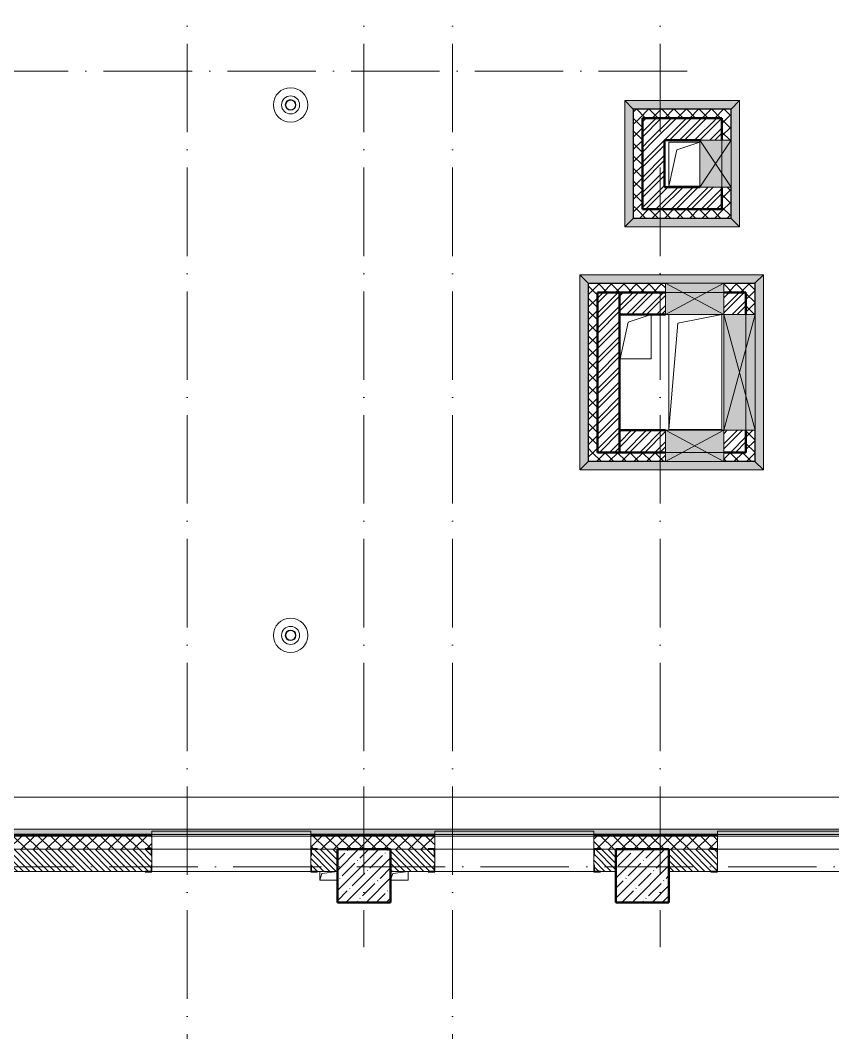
# Model space of a CAD drawing. Header units: millimetres. Extents: x -537608 to 253996, y -217170 to 186033.
# Drawn here: x -159586 to -150395, y 20330 to 31782 of the extents above; entities that cross this region are included whole.
import ezdxf

# ---------------------------------------------------------------- set-up
doc = ezdxf.new("R2010")
doc.units = ezdxf.units.MM
doc.linetypes.add('50_200_ШТРИХ_1Т_ш5_п1_п1_', pattern=[1400, 1000, -200, 0, -200])
for name, color, linetype, lineweight in [('A-DETL-GENF-OTLN', 7, 'Continuous', 9), ('A-FLOR-____-OTLN', 7, 'Continuous', 9), ('A-GENM-____-MCUT', 7, 'Continuous', 25), ('A-GENM-____-OTLN', 7, 'Continuous', 9), ('A-GENM-____-OTLN-1', 7, 'Continuous', 25), ('A-GLAZ-____-OTLN', 7, 'Continuous', 9), ('A-WALL-____-MCUT', 7, 'Continuous', 13), ('A-WALL-____-MCUT-1', 7, 'Continuous', 9), ('A-WALL-____-MCUT-2', 7, 'Continuous', 50), ('A-WALL-____-OTLN', 7, 'Continuous', 9), ('A-WALL-____-PATT-1', 7, 'Continuous', 9), ('A-WALL-FNSH-MCUT-1', 7, 'Continuous', 9), ('S-COLS-____-MCUT', 7, 'Continuous', 50), ('S-COLS-____-OTLN', 7, 'Continuous', 9), ('S-GRID-____-OTLN-1', 7, '50_200_ШТРИХ_1Т_ш5_п1_п1_', 9)]:
    doc.layers.add(name, color=color, linetype=linetype, lineweight=lineweight)
doc.layers.add('A-GLAZ-____-OTLN-1', color=7, linetype='Continuous', lineweight=9, true_color=0xc0c0c0)
doc.layers.add('G-____-____-SYMB-1', color=9, linetype='Continuous', lineweight=9, true_color=0x808080)
pattern_1 = [(45, (-184647.67, -45376.49), (-70.71068, 70.71068), []), (135, (-184647.67, -45376.49), (-70.71068, -70.71068), [])]
pattern_2 = [(135, (-184647.673, -45376.493), (-35.35534, -35.35534), [])]
pattern_3 = [(45, (-184647.67, -45376.49), (-85.53659, 85.53659), []), (45, (-184590.65, -45376.49), (-85.53659, 85.53659), [])]

# ---------------------------------------------------------------- blocks, each defined once
blk = doc.blocks.new('BSC_Колонна _Прямоугольная - 600х600-V51-АР1_План отверстий 2 этажа в осях 1-64_Ю-ЯЯ')
at = {"layer": 'S-COLS-____-OTLN'}
h = blk.add_hatch(dxfattribs=at)
h.set_pattern_fill('FP_61', color=256, style=0, pattern_type=2)
h.set_pattern_definition([(45, (-28950, -67481.04), (-114.04925, 114.04925), []), (45, (-28835.95, -67481.04), (-114.04925, 114.04925), [201.613, -40.323, 3.353, -36.97])])
h.paths.add_polyline_path([(-300, -300), (300, -300), (300, 300), (-300, 300), (-300, 237)], flags=0)
at = {"layer": 'S-COLS-____-MCUT'}
for p, q in [((300, 300), (-300, 300)), ((-300, 300), (-300, -300)), ((300, -300), (300, 300)), ((-300, -300), (300, -300))]:
    blk.add_line(p, q, dxfattribs=at)
blk = doc.blocks.new('BSC_Колонна _Прямоугольная - 600х600-V89-АР1_План отверстий 2 этажа в осях 1-64_Ю-ЯЯ')
at = {"layer": 'S-COLS-____-OTLN'}
h = blk.add_hatch(dxfattribs=at)
h.set_pattern_fill('FP_102', color=256, style=0, pattern_type=2)
h.set_pattern_definition([(45, (-32100, -67481.04), (-114.04925, 114.04925), []), (45, (-31985.95, -67481.04), (-114.04925, 114.04925), [201.613, -40.323, 3.353, -36.97])])
h.paths.add_polyline_path([(-300, -300), (300, -300), (300, 300), (-300, 300)], flags=0)
at = {"layer": 'S-COLS-____-MCUT'}
for p, q in [((300, 300), (-300, 300)), ((-300, 300), (-300, -300)), ((300, -300), (300, 300)), ((-300, -300), (300, -300))]:
    blk.add_line(p, q, dxfattribs=at)
blk = doc.blocks.new('Отлив_СКБ - Отлив витража_СФТК-31884011-АР1_План отверстий 2 этажа в осях 1-64_Ю-ЯЯ')
at = {"layer": 'A-GLAZ-____-OTLN-1'}
for points in [[(1800, 2), (1800, 37), (0, 37), (0, 2), (1715, 2)], [(1715, 0), (1800, 0), (1800, 2), (0, 2), (0, 0)]]:
    blk.add_hatch(color=256, dxfattribs=at).paths.add_polyline_path(points, flags=0)
at = {"layer": 'A-GLAZ-____-OTLN'}
for p, q in [((0, 3), (0, 37)), ((1800, 37), (0, 37)), ((0, 2), (1800, 2)), ((1800, 37), (1800, 3)), ((1800, 0), (0, 0))]:
    blk.add_line(p, q, dxfattribs=at)
blk = doc.blocks.new('Фахверк_СКБ_Уголок - 250_1500-27508688-АР1_План отверстий 2 этажа в осях 1-64_Ю-ЯЯ')
at = {"layer": 'A-GENM-____-MCUT'}
for p, q in [((200, 181), (125, 181)), ((125, 181), (125, 106)), ((131, 106), (131, 175)), ((131, 175), (200, 175)), ((200, 175), (200, 181)), ((125, 106), (131, 106)), ((131, -6), (125, -6)), ((125, -6), (125, -81)), ((125, -81), (200, -81)), ((131, -75), (131, -6)), ((200, -75), (131, -75)), ((200, -81), (200, -75))]:
    blk.add_line(p, q, dxfattribs=at)
blk = doc.blocks.new('Фахверк_СКБ_Уголок - 250_1500-27508690-АР1_План отверстий 2 этажа в осях 1-64_Ю-ЯЯ')
at = {"layer": 'A-GENM-____-MCUT'}
for p, q in [((125, 181), (50, 181)), ((50, 181), (50, 175)), ((50, 175), (119, 175)), ((119, 175), (119, 106)), ((125, 106), (125, 181)), ((119, 106), (125, 106)), ((119, -75), (50, -75)), ((50, -75), (50, -81)), ((50, -81), (125, -81)), ((125, -6), (119, -6)), ((119, -6), (119, -75)), ((125, -81), (125, -6))]:
    blk.add_line(p, q, dxfattribs=at)
blk = doc.blocks.new('Фахверк_СКБ_Уголок - 250_1500-27504248-АР1_План отверстий 2 этажа в осях 1-64_Ю-ЯЯ')
at = {"layer": 'A-GENM-____-MCUT'}
for p, q in [((200, 181), (125, 181)), ((125, 181), (125, 106)), ((131, 106), (131, 175)), ((131, 175), (200, 175)), ((200, 175), (200, 181)), ((125, 106), (131, 106)), ((131, -6), (125, -6)), ((125, -6), (125, -81)), ((125, -81), (200, -81)), ((131, -75), (131, -6)), ((200, -75), (131, -75)), ((200, -81), (200, -75))]:
    blk.add_line(p, q, dxfattribs=at)
blk = doc.blocks.new('Фахверк_СКБ_Уголок - 250_1500-27508739-АР1_План отверстий 2 этажа в осях 1-64_Ю-ЯЯ')
at = {"layer": 'A-GENM-____-MCUT'}
for p, q in [((125, 181), (50, 181)), ((50, 181), (50, 175)), ((50, 175), (119, 175)), ((119, 175), (119, 106)), ((125, 106), (125, 181)), ((119, 106), (125, 106)), ((119, -75), (50, -75)), ((50, -75), (50, -81)), ((50, -81), (125, -81)), ((125, -6), (119, -6)), ((119, -6), (119, -75)), ((125, -81), (125, -6))]:
    blk.add_line(p, q, dxfattribs=at)
blk = doc.blocks.new('Кровельный аэратор - 143_Кровельный аэратор-15605992-АР1_План отверстий 2 этажа в осях 1-64_Ю-ЯЯ')
at = {"layer": 'A-GENM-____-OTLN'}
for radius, start, end in [(195, 360, 180), (195, 180, 360), (102, 360, 180), (102, 180, 360), (60, 360, 180), (60, 180, 360), (55, 360, 180), (55, 180, 360)]:
    blk.add_arc((0, 0), radius, start, end, dxfattribs=at)
blk = doc.blocks.new('AR_Отверстие прямоугольное _в плите_ - AR_Отверстие прямоугольное _в плите_-V173-АР1_План отверстий 2 этажа в осях 1-64_Ю-ЯЯ')
at = {"layer": 'A-GENM-____-OTLN'}
for p, q in [((-100, 50), (-100, -50)), ((-100, -50), (-75, 25)), ((-75, 25), (100, 50)), ((-100, -50), (100, -50))]:
    blk.add_line(p, q, dxfattribs=at)
blk = doc.blocks.new('AR_Отверстие прямоугольное _в плите_ - AR_Отверстие прямоугольное _в плите_-V164-АР1_План отверстий 2 этажа в осях 1-64_Ю-ЯЯ')
at = {"layer": 'A-GENM-____-OTLN'}
for p, q in [((-100, -50), (-75, 25)), ((-75, 25), (100, 50)), ((100, -50), (100, 50)), ((-100, -50), (100, -50))]:
    blk.add_line(p, q, dxfattribs=at)
blk = doc.blocks.new('AR_Отверстие прямоугольное _в плите_ - AR_Отверстие прямоугольное _в плите_-30552540-АР1_План отверстий 2 этажа в осях 1-64_Ю-ЯЯ')
at = {"layer": 'A-GENM-____-OTLN'}
for p, q in [((175, 250), (-175, 250)), ((-175, 250), (-175, -250)), ((-87, 163), (175, 250)), ((-175, -250), (-87, 163)), ((-175, -250), (175, -250))]:
    blk.add_line(p, q, dxfattribs=at)
blk = doc.blocks.new('AR_Отверстие прямоугольное _в плите_ - AR_Отверстие прямоугольное _в плите_-30552544-АР1_План отверстий 2 этажа в осях 1-64_Ю-ЯЯ')
at = {"layer": 'A-GENM-____-OTLN'}
for p, q in [((300, 650), (-300, 650)), ((-300, 650), (-300, -650)), ((-200, 550), (300, 650)), ((300, -650), (300, 650)), ((-300, -650), (-200, 550)), ((-300, -650), (300, -650))]:
    blk.add_line(p, q, dxfattribs=at)
blk = doc.blocks.new('AR_Отверстие прямоугольное _в плите_ - AR_Отверстие прямоугольное _в плите_-V194-АР1_План отверстий 2 этажа в осях 1-64_Ю-ЯЯ')
at = {"layer": 'A-GENM-____-OTLN'}
for p, q in [((175, 250), (-175, 250)), ((-175, 250), (-175, -250)), ((-87, 163), (175, 250)), ((175, -250), (175, 250)), ((-175, -250), (-87, 163)), ((-175, -250), (175, -250))]:
    blk.add_line(p, q, dxfattribs=at)
blk = doc.blocks.new('AR_Отверстие прямоугольное _в стене__БезПР - AR_Отверстие прямоугольное _в стене__БезПР-31947467-АР1_План отверстий 2 этажа в осях 1-64_Ю-ЯЯ')
at = {"layer": 'A-GLAZ-____-OTLN'}
blk.add_hatch(color=256, dxfattribs=at).paths.add_polyline_path([(265, 230), (-265, 230), (-265, -125), (265, -125)], flags=0)
at = {"layer": 'A-DETL-GENF-OTLN'}
for p, q in [((-265, -125), (-265, 230)), ((-265, 230), (265, 230)), ((265, 230), (-265, -125)), ((-265, 230), (265, -125)), ((265, 230), (-265, 230)), ((-265, 230), (-265, -125)), ((265, 230), (265, -125)), ((265, -125), (265, 230)), ((265, -125), (-265, -125)), ((-265, -125), (265, -125))]:
    blk.add_line(p, q, dxfattribs=at)
at = {"layer": 'A-GLAZ-____-OTLN'}
blk.add_line((265, 125), (-265, 125), dxfattribs=at)
blk = doc.blocks.new('AR_Отверстие прямоугольное _в стене__БезПР - AR_Отверстие прямоугольное _в стене__БезПР-32490818-АР1_План отверстий 2 этажа в осях 1-64_Ю-ЯЯ')
at = {"layer": 'A-GLAZ-____-OTLN'}
blk.add_hatch(color=256, dxfattribs=at).paths.add_polyline_path([(655, -20), (655, 230), (-655, 230), (-655, -125), (655, -125)], flags=0)
at = {"layer": 'A-DETL-GENF-OTLN'}
for p, q in [((-655, -125), (-655, 230)), ((-655, 230), (655, 230)), ((655, 230), (-655, -125)), ((-655, 230), (655, -125)), ((655, 230), (-655, 230)), ((-655, 230), (-655, -125)), ((655, 230), (655, -125)), ((655, -125), (655, 230)), ((655, -125), (-655, -125)), ((-655, -125), (655, -125))]:
    blk.add_line(p, q, dxfattribs=at)
at = {"layer": 'A-GLAZ-____-OTLN'}
blk.add_line((655, 125), (-655, 125), dxfattribs=at)
blk = doc.blocks.new('AR_Отверстие прямоугольное _в стене__БезПР - AR_Отверстие прямоугольное _в стене__БезПР-32490844-АР1_План отверстий 2 этажа в осях 1-64_Ю-ЯЯ')
at = {"layer": 'A-GLAZ-____-OTLN'}
blk.add_hatch(color=256, dxfattribs=at).paths.add_polyline_path([(-330, 125), (-330, -230), (330, -230), (330, 125), (6, 125)], flags=0)
at = {"layer": 'A-DETL-GENF-OTLN'}
for p, q in [((330, 125), (-330, 125)), ((-330, 125), (-330, -230)), ((330, -230), (-330, 125)), ((-330, -230), (330, 125)), ((-330, 125), (330, 125)), ((-330, -230), (-330, 125)), ((330, -230), (330, 125)), ((330, 125), (330, -230)), ((-330, -230), (330, -230)), ((330, -230), (-330, -230))]:
    blk.add_line(p, q, dxfattribs=at)
at = {"layer": 'A-GLAZ-____-OTLN'}
blk.add_line((330, -125), (-330, -125), dxfattribs=at)
blk = doc.blocks.new('AR_Отверстие прямоугольное _в стене__БезПР - AR_Отверстие прямоугольное _в стене__БезПР-32490823-АР1_План отверстий 2 этажа в осях 1-64_Ю-ЯЯ')
at = {"layer": 'A-GLAZ-____-OTLN'}
blk.add_hatch(color=256, dxfattribs=at).paths.add_polyline_path([(6, 230), (-330, 230), (-330, -125), (330, -125), (330, 230)], flags=0)
at = {"layer": 'A-DETL-GENF-OTLN'}
for p, q in [((-330, -125), (-330, 230)), ((-330, 230), (330, 230)), ((330, 230), (-330, -125)), ((-330, 230), (330, -125)), ((330, 230), (-330, 230)), ((-330, 230), (-330, -125)), ((330, 230), (330, -125)), ((330, -125), (330, 230)), ((330, -125), (-330, -125)), ((-330, -125), (330, -125))]:
    blk.add_line(p, q, dxfattribs=at)
at = {"layer": 'A-GLAZ-____-OTLN'}
blk.add_line((330, 125), (-330, 125), dxfattribs=at)
blk = doc.blocks.new('Отлив_СКБ1 - Отлив_Шахты-30185863-АР1_План отверстий 2 этажа в осях 1-64_Ю-ЯЯ')
at = {"layer": 'A-GLAZ-____-OTLN-1'}
blk.add_hatch(color=256, dxfattribs=at).paths.add_polyline_path([(1229, -199), (1133, -103), (1133, -105), (-103, -105), (-103, -103), (-199, -199), (1135, -199)], flags=0)
at = {"layer": 'A-GLAZ-____-OTLN'}
for p, q in [((-199, -199), (-103, -103)), ((1133, -103), (1229, -199)), ((-199, -199), (1229, -199))]:
    blk.add_line(p, q, dxfattribs=at)
blk = doc.blocks.new('Отлив_СКБ1 - Отлив_Шахты-32492502-АР1_План отверстий 2 этажа в осях 1-64_Ю-ЯЯ')
at = {"layer": 'A-GLAZ-____-OTLN-1'}
blk.add_hatch(color=256, dxfattribs=at).paths.add_polyline_path([(-199, -199), (1099, -199), (1003, -103), (1003, -105), (-103, -105), (-103, -103), (-105, -105)], flags=0)
at = {"layer": 'A-GLAZ-____-OTLN'}
for p, q in [((-199, -199), (-103, -103)), ((1003, -103), (1099, -199)), ((-199, -199), (1099, -199))]:
    blk.add_line(p, q, dxfattribs=at)
blk = doc.blocks.new('Отлив_СКБ1 - Отлив_Шахты-32492619-АР1_План отверстий 2 этажа в осях 1-64_Ю-ЯЯ')
at = {"layer": 'A-GLAZ-____-OTLN-1'}
blk.add_hatch(color=256, dxfattribs=at).paths.add_polyline_path([(1783, 103), (1879, 199), (-199, 199), (-103, 103), (-103, 105), (1783, 105)], flags=0)
at = {"layer": 'A-GLAZ-____-OTLN'}
for p, q in [((-103, 103), (-199, 199)), ((1879, 199), (-199, 199)), ((1879, 199), (1783, 103))]:
    blk.add_line(p, q, dxfattribs=at)
blk = doc.blocks.new('Отлив_СКБ1 - Отлив_Шахты-32497784-АР1_План отверстий 2 этажа в осях 1-64_Ю-ЯЯ')
at = {"layer": 'A-GLAZ-____-OTLN-1'}
blk.add_hatch(color=256, dxfattribs=at).paths.add_polyline_path([(2009, 199), (-199, 199), (-103, 103), (-103, 105), (1913, 105), (1913, 103), (1915, 105)], flags=0)
at = {"layer": 'A-GLAZ-____-OTLN'}
for p, q in [((-103, 103), (-199, 199)), ((2009, 199), (-199, 199)), ((2009, 199), (1913, 103))]:
    blk.add_line(p, q, dxfattribs=at)
blk = doc.blocks.new('Отлив_СКБ1 - Отлив_Фасады на кровле-32719942-АР1_План отверстий 2 этажа в осях 1-64_Ю-ЯЯ')
at = {"layer": 'A-GLAZ-____-OTLN-1'}
blk.add_hatch(color=256, dxfattribs=at).paths.add_polyline_path([(18850, 170), (18850, 204), (20650, 204), (20650, 170), (21320, 170), (21320, 228), (228, 228), (170, 170), (2850, 170), (2850, 204), (4650, 204), (4650, 170), (6050, 170), (6050, 204), (7850, 204), (7850, 170), (9250, 170), (9250, 204), (11050, 204), (11050, 170), (12450, 170), (12450, 204), (14250, 204), (14250, 170), (15650, 170), (15650, 204), (17450, 204), (17450, 170), (18705, 170)], flags=0)
at = {"layer": 'A-GLAZ-____-OTLN'}
blk.add_line((21320, 228), (228, 228), dxfattribs=at)

msp = doc.modelspace()

# ---------------------------------------------------------------- hatches: boundary and pattern name
at = {"layer": 'A-WALL-____-PATT-1'}
h = msp.add_hatch(dxfattribs=at)
h.set_pattern_fill('FP_1', color=256, style=0, pattern_type=2)
h.set_pattern_definition(pattern_1)
h.paths.add_polyline_path([(-151547.6725, 30674.5485), (-151547.6725, 30774.5485), (-152647.6725, 30774.5485), (-152647.6725, 30674.5485), (-151647.6725, 30674.5485)], flags=0)
h = msp.add_hatch(dxfattribs=at)
h.set_pattern_fill('FP_1', color=256, style=0, pattern_type=2)
h.set_pattern_definition(pattern_1)
h.paths.add_polyline_path([(-152547.6725, 29644.5485), (-152547.6725, 30674.5485), (-152647.6725, 30674.5485), (-152647.6725, 29644.5485)], flags=0)
h = msp.add_hatch(dxfattribs=at)
h.set_pattern_fill('FP_3', color=256, style=0, pattern_type=2)
h.set_pattern_definition(pattern_3)
h.paths.add_polyline_path([(-152297.6725, 30424.5485), (-151647.6725, 30424.5485), (-151647.6725, 30674.5485), (-152547.6725, 30674.5485), (-152547.6725, 30424.5485), (-152405.9665, 30424.5485)], flags=0)
h = msp.add_hatch(dxfattribs=at)
h.set_pattern_fill('FP_1', color=256, style=0, pattern_type=2)
h.set_pattern_definition(pattern_1)
h.paths.add_polyline_path([(-151547.6725, 29544.5485), (-151547.6725, 29894.5485), (-151647.6725, 29894.5485), (-151647.6725, 29544.5485)], flags=0)
h.paths.add_polyline_path([(-151547.6725, 30424.5485), (-151547.6725, 30674.5485), (-151647.6725, 30674.5485), (-151647.6725, 30424.5485)], flags=0)
h = msp.add_hatch(dxfattribs=at)
h.set_pattern_fill('FP_3', color=256, style=0, pattern_type=2)
h.set_pattern_definition(pattern_3)
h.paths.add_polyline_path([(-152547.6725, 29894.5485), (-152297.6725, 29894.5485), (-152297.6725, 30424.5485), (-152547.6725, 30424.5485), (-152547.6725, 30413.8404)], flags=0)
h = msp.add_hatch(dxfattribs=at)
h.set_pattern_fill('FP_3', color=256, style=0, pattern_type=2)
h.set_pattern_definition(pattern_3)
h.paths.add_polyline_path([(-151897.6725, 29644.5485), (-151897.6725, 29894.5485), (-152547.6725, 29894.5485), (-152547.6725, 29644.5485), (-151964.0913, 29644.5485)], flags=0)
h = msp.add_hatch(dxfattribs=at)
h.set_pattern_fill('FP_3', color=256, style=0, pattern_type=2)
h.set_pattern_definition(pattern_3)
h.paths.add_polyline_path([(-151647.6725, 29644.5485), (-151647.6725, 29894.5485), (-151897.6725, 29894.5485), (-151897.6725, 29644.5485)], flags=0)
h = msp.add_hatch(dxfattribs=at)
h.set_pattern_fill('FP_1', color=256, style=0, pattern_type=2)
h.set_pattern_definition(pattern_1)
h.paths.add_polyline_path([(-151647.6725, 29544.5485), (-151647.6725, 29644.5485), (-152647.6725, 29644.5485), (-152647.6725, 29544.5485), (-151964.0913, 29544.5485)], flags=0)
h = msp.add_hatch(dxfattribs=at)
h.set_pattern_fill('FP_1', color=256, style=0, pattern_type=2)
h.set_pattern_definition(pattern_1)
h.paths.add_polyline_path([(-151377.6725, 28704.5485), (-151277.6725, 28704.5485), (-151277.6725, 28804.5485), (-151627.6725, 28804.5485), (-151627.6725, 28704.5485)], flags=0)
h.paths.add_polyline_path([(-152807.6725, 28704.5485), (-152287.6725, 28704.5485), (-152287.6725, 28804.5485), (-153157.6725, 28804.5485), (-153157.6725, 28704.5485), (-152847.8416, 28704.5485)], flags=0)
h = msp.add_hatch(dxfattribs=at)
h.set_pattern_fill('FP_1', color=256, style=0, pattern_type=2)
h.set_pattern_definition(pattern_1)
h.paths.add_polyline_path([(-153057.6725, 26894.5485), (-153057.6725, 28704.5485), (-153157.6725, 28704.5485), (-153157.6725, 26894.5485)], flags=0)
h = msp.add_hatch(dxfattribs=at)
h.set_pattern_fill('FP_3', color=256, style=0, pattern_type=2)
h.set_pattern_definition(pattern_3)
h.paths.add_polyline_path([(-152807.6725, 26894.5485), (-152807.6725, 28704.5485), (-153057.6725, 28704.5485), (-153057.6725, 26894.5485), (-152847.8416, 26894.5485)], flags=0)
h = msp.add_hatch(dxfattribs=at)
h.set_pattern_fill('FP_3', color=256, style=0, pattern_type=2)
h.set_pattern_definition(pattern_3)
h.paths.add_polyline_path([(-151377.6725, 28454.5485), (-151377.6725, 28704.5485), (-151627.6725, 28704.5485), (-151627.6725, 28454.5485)], flags=0)
h.paths.add_polyline_path([(-152287.6725, 28454.5485), (-152287.6725, 28704.5485), (-152807.6725, 28704.5485), (-152807.6725, 28454.5485)], flags=0)
h = msp.add_hatch(dxfattribs=at)
h.set_pattern_fill('FP_1', color=256, style=0, pattern_type=2)
h.set_pattern_definition(pattern_1)
h.paths.add_polyline_path([(-151277.6725, 26794.5485), (-151277.6725, 27144.5485), (-151377.6725, 27144.5485), (-151377.6725, 26794.5485)], flags=0)
h.paths.add_polyline_path([(-151377.6725, 28454.5485), (-151277.6725, 28454.5485), (-151277.6725, 28704.5485), (-151377.6725, 28704.5485)], flags=0)
h = msp.add_hatch(dxfattribs=at)
h.set_pattern_fill('FP_3', color=256, style=0, pattern_type=2)
h.set_pattern_definition(pattern_3)
h.paths.add_polyline_path([(-152287.6725, 26894.5485), (-152287.6725, 27144.5485), (-152807.6725, 27144.5485), (-152807.6725, 26894.5485)], flags=0)
h = msp.add_hatch(dxfattribs=at)
h.set_pattern_fill('FP_3', color=256, style=0, pattern_type=2)
h.set_pattern_definition(pattern_3)
h.paths.add_polyline_path([(-151377.6725, 26894.5485), (-151377.6725, 27144.5485), (-151627.6725, 27144.5485), (-151627.6725, 26894.5485), (-151522.2161, 26894.5485)], flags=0)
h = msp.add_hatch(dxfattribs=at)
h.set_pattern_fill('FP_1', color=256, style=0, pattern_type=2)
h.set_pattern_definition(pattern_1)
h.paths.add_polyline_path([(-151522.2161, 26794.5485), (-151377.6725, 26794.5485), (-151377.6725, 26894.5485), (-151627.6725, 26894.5485), (-151627.6725, 26794.5485)], flags=0)
h.paths.add_polyline_path([(-152847.8416, 26794.5485), (-152287.6725, 26794.5485), (-152287.6725, 26894.5485), (-153157.6725, 26894.5485), (-153157.6725, 26794.5485)], flags=0)
h = msp.add_hatch(dxfattribs=at)
h.set_pattern_fill('FP_1', color=256, style=0, pattern_type=2)
h.set_pattern_definition(pattern_1)
h.paths.add_polyline_path([(-139447.6725, 22404.5485), (-139432.6725, 22404.5485), (-139432.6725, 22554.5485), (-140297.6725, 22554.5485), (-140297.6725, 22404.5485), (-139591.5866, 22404.5485)], flags=0)
h.paths.add_polyline_path([(-143126.5879, 22404.5485), (-142097.6725, 22404.5485), (-142097.6725, 22554.5485), (-143497.6725, 22554.5485), (-143497.6725, 22410.5485), (-143422.6725, 22410.5485), (-143422.6725, 22404.5485)], flags=0)
h.paths.add_polyline_path([(-145397.6725, 22404.5485), (-145372.6725, 22404.5485), (-145372.6725, 22410.5485), (-145297.6725, 22410.5485), (-145297.6725, 22554.5485), (-146697.6725, 22554.5485), (-146697.6725, 22410.5485), (-146622.6725, 22410.5485), (-146622.6725, 22404.5485), (-145777.8389, 22404.5485)], flags=0)
h.paths.add_polyline_path([(-149312.8403, 22404.5485), (-148572.6725, 22404.5485), (-148572.6725, 22410.5485), (-148497.6725, 22410.5485), (-148497.6725, 22554.5485), (-149897.6725, 22554.5485), (-149897.6725, 22410.5485), (-149822.6725, 22410.5485), (-149822.6725, 22404.5485)], flags=0)
h.paths.add_polyline_path([(-151772.6725, 22404.5485), (-151772.6725, 22410.5485), (-151697.6725, 22410.5485), (-151697.6725, 22554.5485), (-153097.6725, 22554.5485), (-153097.6725, 22410.5485), (-153022.6725, 22410.5485), (-153022.6725, 22404.5485), (-151964.0913, 22404.5485)], flags=0)
h.paths.add_polyline_path([(-154972.6725, 22404.5485), (-154972.6725, 22410.5485), (-154897.6725, 22410.5485), (-154897.6725, 22554.5485), (-156297.6725, 22554.5485), (-156297.6725, 22410.5485), (-156222.6725, 22410.5485), (-156222.6725, 22404.5485), (-155397.6725, 22404.5485)], flags=0)
h.paths.add_polyline_path([(-158172.6725, 22404.5485), (-158172.6725, 22410.5485), (-158097.6725, 22410.5485), (-158097.6725, 22554.5485), (-160947.6725, 22554.5485), (-160947.6725, 22404.5485), (-159917.8443, 22404.5485)], flags=0)
h = msp.add_hatch(dxfattribs=at)
h.set_pattern_fill('FP_6', color=256, style=0, pattern_type=2)
h.set_pattern_definition(pattern_2)
h.paths.add_polyline_path([(-156222.6725, 22154.5485), (-155997.6725, 22154.5485), (-155997.6725, 22404.5485), (-156291.6725, 22404.5485), (-156291.6725, 22335.5485), (-156297.6725, 22335.5485), (-156297.6725, 22223.5485), (-156291.6725, 22223.5485), (-156291.6725, 22154.5485)], flags=0)
h.paths.add_polyline_path([(-158150.3436, 22154.5485), (-158103.6725, 22154.5485), (-158103.6725, 22223.5485), (-158097.6725, 22223.5485), (-158097.6725, 22335.5485), (-158103.6725, 22335.5485), (-158103.6725, 22404.5485), (-160947.6725, 22404.5485), (-160947.6725, 22154.5485), (-158172.6725, 22154.5485)], flags=0)
h = msp.add_hatch(dxfattribs=at)
h.set_pattern_fill('FP_6', color=256, style=0, pattern_type=2)
h.set_pattern_definition(pattern_2)
h.paths.add_polyline_path([(-152847.8416, 22154.5485), (-152847.6725, 22154.5485), (-152847.8416, 22404.5485), (-153091.6725, 22404.5485), (-153091.6725, 22335.5485), (-153097.6725, 22335.5485), (-153097.6725, 22223.5485), (-153091.6725, 22223.5485), (-153091.6725, 22154.5485), (-153022.6725, 22154.5485)], flags=0)
h.paths.add_polyline_path([(-154903.6725, 22154.5485), (-154903.6725, 22223.5485), (-154897.6725, 22223.5485), (-154897.6725, 22335.5485), (-154903.6725, 22335.5485), (-154903.6725, 22404.5485), (-155397.6725, 22404.5485), (-155397.6725, 22154.5485), (-154972.6725, 22154.5485)], flags=0)
h = msp.add_hatch(dxfattribs=at)
h.set_pattern_fill('FP_6', color=256, style=0, pattern_type=2)
h.set_pattern_definition(pattern_2)
h.paths.add_polyline_path([(-149312.8403, 22154.5485), (-149247.6725, 22154.5485), (-149247.6725, 22404.5485), (-149891.6725, 22404.5485), (-149891.6725, 22335.5485), (-149897.6725, 22335.5485), (-149897.6725, 22223.5485), (-149891.6725, 22223.5485), (-149891.6725, 22154.5485), (-149822.6725, 22154.5485)], flags=0)
h.paths.add_polyline_path([(-151964.0913, 22154.5485), (-151703.6725, 22154.5485), (-151703.6725, 22223.5485), (-151697.6725, 22223.5485), (-151697.6725, 22335.5485), (-151703.6725, 22335.5485), (-151703.6725, 22404.5485), (-152247.6725, 22404.5485), (-152247.6725, 22154.5485)], flags=0)

# ---------------------------------------------------------------- linework, layer by layer
at = {"layer": 'A-FLOR-____-OTLN'}
for p, q in [((-152247.6725, 30404.201), (-151897.6725, 30404.201)), ((-152247.6725, 29904.201), (-152247.6725, 30404.201)), ((-151897.6725, 29904.201), (-152247.6725, 29904.201)), ((-152797.6725, 28454.201), (-152447.6725, 28454.201)), ((-152797.6725, 27954.201), (-152797.6725, 28454.201)), ((-152447.6725, 28454.201), (-152447.6725, 27954.201)), ((-152247.6725, 28454.201), (-151647.6725, 28454.201)), ((-152247.6725, 27154.201), (-152247.6725, 28454.201)), ((-151647.6725, 28454.201), (-151647.6725, 27154.201)), ((-152447.6725, 27954.201), (-152797.6725, 27954.201)), ((-151647.6725, 27154.201), (-152247.6725, 27154.201))]:
    msp.add_line(p, q, dxfattribs=at)
at = {"layer": 'A-WALL-____-MCUT'}
for p, q in [((-158172.6725, 22404.5485), (-160947.6725, 22404.5485)), ((-158097.6725, 22223.5485), (-158097.6725, 22335.5485)), ((-156297.6725, 22335.5485), (-156297.6725, 22223.5485)), ((-155997.6725, 22404.5485), (-156222.6725, 22404.5485)), ((-155397.6725, 22404.5485), (-154972.6725, 22404.5485)), ((-154897.6725, 22223.5485), (-154897.6725, 22335.5485)), ((-153097.6725, 22335.5485), (-153097.6725, 22223.5485)), ((-153022.6725, 22404.5485), (-152847.6725, 22404.5485)), ((-152247.6725, 22404.5485), (-151772.6725, 22404.5485)), ((-151697.6725, 22223.5485), (-151697.6725, 22335.5485)), ((-160947.6725, 22154.5485), (-158172.6725, 22154.5485)), ((-156222.6725, 22154.5485), (-155997.6725, 22154.5485)), ((-155397.6725, 22154.5485), (-154972.6725, 22154.5485)), ((-153022.6725, 22154.5485), (-152847.6725, 22154.5485)), ((-152247.6725, 22154.5485), (-151772.6725, 22154.5485))]:
    msp.add_line(p, q, dxfattribs=at)
at = {"layer": 'A-WALL-____-MCUT-1'}
for p, q in [((-152650.6725, 30779.5485), (-152652.6725, 30779.5485)), ((-152652.6725, 30779.5485), (-152652.6725, 30777.5485)), ((-151542.6725, 30777.5485), (-152652.6725, 30777.5485)), ((-152652.6725, 30774.5485), (-152650.6725, 30774.5485)), ((-152650.6725, 30779.5485), (-152650.6725, 29539.5485)), ((-151547.6725, 30774.5485), (-152647.6725, 30774.5485)), ((-152647.6725, 30774.5485), (-152647.6725, 29544.5485)), ((-151547.6725, 30424.5485), (-151547.6725, 30774.5485)), ((-151542.6725, 30779.5485), (-151544.6725, 30779.5485)), ((-151544.6725, 30424.5485), (-151544.6725, 30779.5485)), ((-151542.6725, 30774.5485), (-151544.6725, 30774.5485)), ((-151542.6725, 30777.5485), (-151542.6725, 30779.5485)), ((-151547.6725, 29544.5485), (-151547.6725, 29894.5485)), ((-151544.6725, 29539.5485), (-151544.6725, 29894.5485)), ((-152650.6725, 29544.5485), (-152652.6725, 29544.5485)), ((-152652.6725, 29541.5485), (-151542.6725, 29541.5485)), ((-152652.6725, 29541.5485), (-152652.6725, 29539.5485)), ((-152652.6725, 29539.5485), (-152650.6725, 29539.5485)), ((-152647.6725, 29544.5485), (-151547.6725, 29544.5485)), ((-151547.6725, 29541.5485), (-151547.6725, 29539.5485)), ((-151544.6725, 29539.5485), (-151542.6725, 29539.5485)), ((-151542.6725, 29539.5485), (-151542.6725, 29541.5485)), ((-153160.6725, 28809.5485), (-153162.6725, 28809.5485)), ((-153162.6725, 28809.5485), (-153162.6725, 28807.5485)), ((-152287.6725, 28807.5485), (-153162.6725, 28807.5485)), ((-153162.6725, 28804.5485), (-153160.6725, 28804.5485)), ((-153160.6725, 28809.5485), (-153160.6725, 26789.5485)), ((-152287.6725, 28804.5485), (-153157.6725, 28804.5485)), ((-153157.6725, 28804.5485), (-153157.6725, 26794.5485)), ((-151272.6725, 28807.5485), (-151627.6725, 28807.5485)), ((-151277.6725, 28804.5485), (-151627.6725, 28804.5485)), ((-151277.6725, 28454.5485), (-151277.6725, 28804.5485)), ((-151272.6725, 28809.5485), (-151274.6725, 28809.5485)), ((-151274.6725, 28454.5485), (-151274.6725, 28809.5485)), ((-151272.6725, 28804.5485), (-151274.6725, 28804.5485)), ((-151272.6725, 28807.5485), (-151272.6725, 28809.5485)), ((-151277.6725, 26794.5485), (-151277.6725, 27144.5485)), ((-151274.6725, 26789.5485), (-151274.6725, 27144.5485)), ((-153160.6725, 26794.5485), (-153162.6725, 26794.5485)), ((-153162.6725, 26791.5485), (-152287.6725, 26791.5485)), ((-153162.6725, 26791.5485), (-153162.6725, 26789.5485)), ((-153162.6725, 26789.5485), (-153160.6725, 26789.5485)), ((-153157.6725, 26794.5485), (-152287.6725, 26794.5485)), ((-151627.6725, 26794.5485), (-151277.6725, 26794.5485)), ((-151627.6725, 26791.5485), (-151272.6725, 26791.5485)), ((-151277.6725, 26789.5485), (-151277.6725, 26791.5485)), ((-151274.6725, 26789.5485), (-151272.6725, 26789.5485)), ((-151272.6725, 26789.5485), (-151272.6725, 26791.5485)), ((-158097.6725, 22566.5485), (-160797.6725, 22566.5485)), ((-154897.6725, 22566.5485), (-156297.6725, 22566.5485)), ((-151697.6725, 22566.5485), (-153097.6725, 22566.5485)), ((-158097.6725, 22560.5485), (-160797.6725, 22560.5485)), ((-160797.6725, 22554.5485), (-158097.6725, 22554.5485)), ((-158097.6725, 22410.5485), (-158097.6725, 22554.5485)), ((-154897.6725, 22560.5485), (-156297.6725, 22560.5485)), ((-154897.6725, 22554.5485), (-156297.6725, 22554.5485)), ((-156297.6725, 22554.5485), (-156297.6725, 22410.5485)), ((-154897.6725, 22410.5485), (-154897.6725, 22554.5485)), ((-151697.6725, 22560.5485), (-153097.6725, 22560.5485)), ((-151697.6725, 22554.5485), (-153097.6725, 22554.5485)), ((-153097.6725, 22554.5485), (-153097.6725, 22410.5485)), ((-151697.6725, 22410.5485), (-151697.6725, 22554.5485)), ((-155997.6725, 22404.5485), (-155997.6725, 22404.5485))]:
    msp.add_line(p, q, dxfattribs=at)
at = {"layer": 'A-WALL-____-MCUT-2'}
for p, q in [((-151647.6725, 30674.5485), (-152547.6725, 30674.5485)), ((-152547.6725, 30674.5485), (-152547.6725, 29644.5485)), ((-151647.6725, 30424.5485), (-151647.6725, 30674.5485)), ((-152297.6725, 30424.5485), (-151897.6725, 30424.5485)), ((-152297.6725, 29894.5485), (-152297.6725, 30424.5485)), ((-151897.6725, 29894.5485), (-152297.6725, 29894.5485)), ((-151647.6725, 29644.5485), (-151647.6725, 29894.5485)), ((-152547.6725, 29644.5485), (-151647.6725, 29644.5485)), ((-152287.6725, 28704.5485), (-153057.6725, 28704.5485)), ((-153057.6725, 28704.5485), (-153057.6725, 26894.5485)), ((-152807.6725, 26894.5485), (-152807.6725, 28704.5485)), ((-151627.6725, 28704.5485), (-151377.6725, 28704.5485)), ((-151377.6725, 28454.5485), (-151377.6725, 28704.5485)), ((-152807.6725, 28454.5485), (-152287.6725, 28454.5485)), ((-152287.6725, 27144.5485), (-152807.6725, 27144.5485)), ((-151377.6725, 26894.5485), (-151377.6725, 27144.5485)), ((-152287.6725, 26894.5485), (-153057.6725, 26894.5485)), ((-151627.6725, 26894.5485), (-151377.6725, 26894.5485))]:
    msp.add_line(p, q, dxfattribs=at)
at = {"layer": 'A-WALL-____-OTLN'}
for p, q in [((-158097.6725, 22554.5485), (-156297.6725, 22554.5485)), ((-154897.6725, 22554.5485), (-153097.6725, 22554.5485)), ((-151697.6725, 22554.5485), (-149897.6725, 22554.5485)), ((-156297.6725, 22404.5485), (-158097.6725, 22404.5485)), ((-153097.6725, 22404.5485), (-154897.6725, 22404.5485)), ((-149897.6725, 22404.5485), (-151697.6725, 22404.5485)), ((-156297.6725, 22154.5485), (-158097.6725, 22154.5485)), ((-153097.6725, 22154.5485), (-154897.6725, 22154.5485)), ((-149897.6725, 22154.5485), (-151697.6725, 22154.5485))]:
    msp.add_line(p, q, dxfattribs=at)
at = {"layer": 'A-WALL-FNSH-MCUT-1'}
for p, q in [((-152652.6725, 30777.5485), (-152652.6725, 29541.5485)), ((-151544.6725, 30779.5485), (-152650.6725, 30779.5485)), ((-151542.6725, 30424.5485), (-151542.6725, 30777.5485)), ((-151647.6725, 30424.5485), (-151647.6725, 30424.5485)), ((-151542.6725, 29541.5485), (-151542.6725, 29894.5485)), ((-152650.6725, 29539.5485), (-151544.6725, 29539.5485)), ((-153162.6725, 28807.5485), (-153162.6725, 26791.5485)), ((-152287.6725, 28809.5485), (-153160.6725, 28809.5485)), ((-151274.6725, 28809.5485), (-151627.6725, 28809.5485)), ((-151272.6725, 28454.5485), (-151272.6725, 28807.5485)), ((-151377.6725, 28454.5485), (-151377.6725, 28454.5485)), ((-151272.6725, 26791.5485), (-151272.6725, 27144.5485)), ((-153160.6725, 26789.5485), (-152287.6725, 26789.5485)), ((-151627.6725, 26789.5485), (-151274.6725, 26789.5485)), ((-158097.6725, 22574.5485), (-160797.6725, 22574.5485)), ((-158097.6725, 22554.5485), (-158097.6725, 22574.5485)), ((-154897.6725, 22574.5485), (-156297.6725, 22574.5485)), ((-156297.6725, 22574.5485), (-156297.6725, 22554.5485)), ((-154897.6725, 22554.5485), (-154897.6725, 22574.5485)), ((-151697.6725, 22574.5485), (-153097.6725, 22574.5485)), ((-153097.6725, 22574.5485), (-153097.6725, 22554.5485)), ((-151697.6725, 22554.5485), (-151697.6725, 22574.5485))]:
    msp.add_line(p, q, dxfattribs=at)
at = {"layer": 'G-____-____-SYMB-1'}
msp.add_line((-189458.2089, 22994.5485), (-79977.4815, 22994.5485), dxfattribs=at)
at = {"layer": 'S-GRID-____-OTLN-1'}
for p, q in [((-157697.6725, 45516.3579), (-157697.6725, 7515.0943)), ((-155697.6725, 45516.3579), (-155697.6725, 21298.9903)), ((-154697.6725, 45516.3579), (-154697.6725, 7515.0943)), ((-152347.6725, 45516.3579), (-152347.6725, 21298.9903)), ((-152042.6725, 31204.5485), (-189316.4427, 31204.5485)), ((-80573.2659, 22204.5485), (-189316.4427, 22204.5485))]:
    msp.add_line(p, q, dxfattribs=at)

# ---------------------------------------------------------------- block references
at = {"layer": 'A-GENM-____-OTLN'}
for name, p in [('Кровельный аэратор - 143_Кровельный аэратор-15605992-АР1_План отверстий 2 этажа в осях 1-64_Ю-ЯЯ', (-156527.6725, 30824.5485)), ('AR_Отверстие прямоугольное _в плите_ - AR_Отверстие прямоугольное _в плите_-30552540-АР1_План отверстий 2 этажа в осях 1-64_Ю-ЯЯ', (-152072.6725, 30154.201)), ('AR_Отверстие прямоугольное _в плите_ - AR_Отверстие прямоугольное _в плите_-V194-АР1_План отверстий 2 этажа в осях 1-64_Ю-ЯЯ', (-152622.6725, 28204.201)), ('AR_Отверстие прямоугольное _в плите_ - AR_Отверстие прямоугольное _в плите_-30552544-АР1_План отверстий 2 этажа в осях 1-64_Ю-ЯЯ', (-151947.6725, 27804.201)), ('Кровельный аэратор - 143_Кровельный аэратор-15605992-АР1_План отверстий 2 этажа в осях 1-64_Ю-ЯЯ', (-156527.6725, 24824.5485)), ('AR_Отверстие прямоугольное _в плите_ - AR_Отверстие прямоугольное _в плите_-V173-АР1_План отверстий 2 этажа в осях 1-64_Ю-ЯЯ', (-156097.6725, 22104.5485)), ('AR_Отверстие прямоугольное _в плите_ - AR_Отверстие прямоугольное _в плите_-V164-АР1_План отверстий 2 этажа в осях 1-64_Ю-ЯЯ', (-155297.6725, 22104.5485))]:
    msp.add_blockref(name, p, dxfattribs=at)
at = {"layer": 'A-GENM-____-OTLN-1', "rotation": 180}
for name, p in [('Фахверк_СКБ_Уголок - 250_1500-27508688-АР1_План отверстий 2 этажа в осях 1-64_Ю-ЯЯ', (-157972.6725, 22329.5485)), ('Фахверк_СКБ_Уголок - 250_1500-27508690-АР1_План отверстий 2 этажа в осях 1-64_Ю-ЯЯ', (-156172.6725, 22329.5485)), ('Фахверк_СКБ_Уголок - 250_1500-27504248-АР1_План отверстий 2 этажа в осях 1-64_Ю-ЯЯ', (-154772.6725, 22329.5485)), ('Фахверк_СКБ_Уголок - 250_1500-27508739-АР1_План отверстий 2 этажа в осях 1-64_Ю-ЯЯ', (-152972.6725, 22329.5485)), ('Фахверк_СКБ_Уголок - 250_1500-27504248-АР1_План отверстий 2 этажа в осях 1-64_Ю-ЯЯ', (-151572.6725, 22329.5485))]:
    msp.add_blockref(name, p, dxfattribs=at)
at = {"layer": 'A-GLAZ-____-OTLN'}
for name, p, rotation in [('Отлив_СКБ1 - Отлив_Шахты-30185863-АР1_План отверстий 2 этажа в осях 1-64_Ю-ЯЯ', (-152547.6725, 30674.5485), 270), ('Отлив_СКБ1 - Отлив_Шахты-32492502-АР1_План отверстий 2 этажа в осях 1-64_Ю-ЯЯ', (-151647.6725, 30674.5485), 180), ('Отлив_СКБ1 - Отлив_Шахты-30185863-АР1_План отверстий 2 этажа в осях 1-64_Ю-ЯЯ', (-151647.6725, 29644.5485), 90), ('AR_Отверстие прямоугольное _в стене__БезПР - AR_Отверстие прямоугольное _в стене__БезПР-31947467-АР1_План отверстий 2 этажа в осях 1-64_Ю-ЯЯ', (-151772.6725, 30159.5485), 270), ('Отлив_СКБ1 - Отлив_Шахты-32497784-АР1_План отверстий 2 этажа в осях 1-64_Ю-ЯЯ', (-153057.6725, 26894.5485), 89.99999999999986), ('Отлив_СКБ1 - Отлив_Шахты-32497784-АР1_План отверстий 2 этажа в осях 1-64_Ю-ЯЯ', (-151377.6725, 28704.5485), 269.9999999999998), ('AR_Отверстие прямоугольное _в стене__БезПР - AR_Отверстие прямоугольное _в стене__БезПР-32490844-АР1_План отверстий 2 этажа в осях 1-64_Ю-ЯЯ', (-151957.6725, 28579.5485), 180), ('AR_Отверстие прямоугольное _в стене__БезПР - AR_Отверстие прямоугольное _в стене__БезПР-32490818-АР1_План отверстий 2 этажа в осях 1-64_Ю-ЯЯ', (-151502.6725, 27799.5485), 270), ('AR_Отверстие прямоугольное _в стене__БезПР - AR_Отверстие прямоугольное _в стене__БезПР-32490823-АР1_План отверстий 2 этажа в осях 1-64_Ю-ЯЯ', (-151957.6725, 27019.5485), 180), ('Отлив_СКБ1 - Отлив_Шахты-32492619-АР1_План отверстий 2 этажа в осях 1-64_Ю-ЯЯ', (-151377.6725, 26894.5485), 180)]:
    msp.add_blockref(name, p, dxfattribs=dict(at, rotation=rotation))
for name, p in [('Отлив_СКБ1 - Отлив_Шахты-32492502-АР1_План отверстий 2 этажа в осях 1-64_Ю-ЯЯ', (-152547.6725, 29644.5485)), ('Отлив_СКБ1 - Отлив_Шахты-32492619-АР1_План отверстий 2 этажа в осях 1-64_Ю-ЯЯ', (-153057.6725, 28704.5485)), ('Отлив_СКБ1 - Отлив_Фасады на кровле-32719942-АР1_План отверстий 2 этажа в осях 1-64_Ю-ЯЯ', (-160947.6725, 22404.5485)), ('Отлив_СКБ - Отлив витража_СФТК-31884011-АР1_План отверстий 2 этажа в осях 1-64_Ю-ЯЯ', (-158097.6725, 22571.5485)), ('Отлив_СКБ - Отлив витража_СФТК-31884011-АР1_План отверстий 2 этажа в осях 1-64_Ю-ЯЯ', (-154897.6725, 22571.5485)), ('Отлив_СКБ - Отлив витража_СФТК-31884011-АР1_План отверстий 2 этажа в осях 1-64_Ю-ЯЯ', (-151697.6725, 22571.5485))]:
    msp.add_blockref(name, p, dxfattribs=at)
at = {"layer": 'S-COLS-____-OTLN'}
for name, p in [('BSC_Колонна _Прямоугольная - 600х600-V51-АР1_План отверстий 2 этажа в осях 1-64_Ю-ЯЯ', (-155697.6725, 22104.5485)), ('BSC_Колонна _Прямоугольная - 600х600-V89-АР1_План отверстий 2 этажа в осях 1-64_Ю-ЯЯ', (-152547.6725, 22104.5485))]:
    msp.add_blockref(name, p, dxfattribs=at)

doc.saveas('drawing.dxf')
